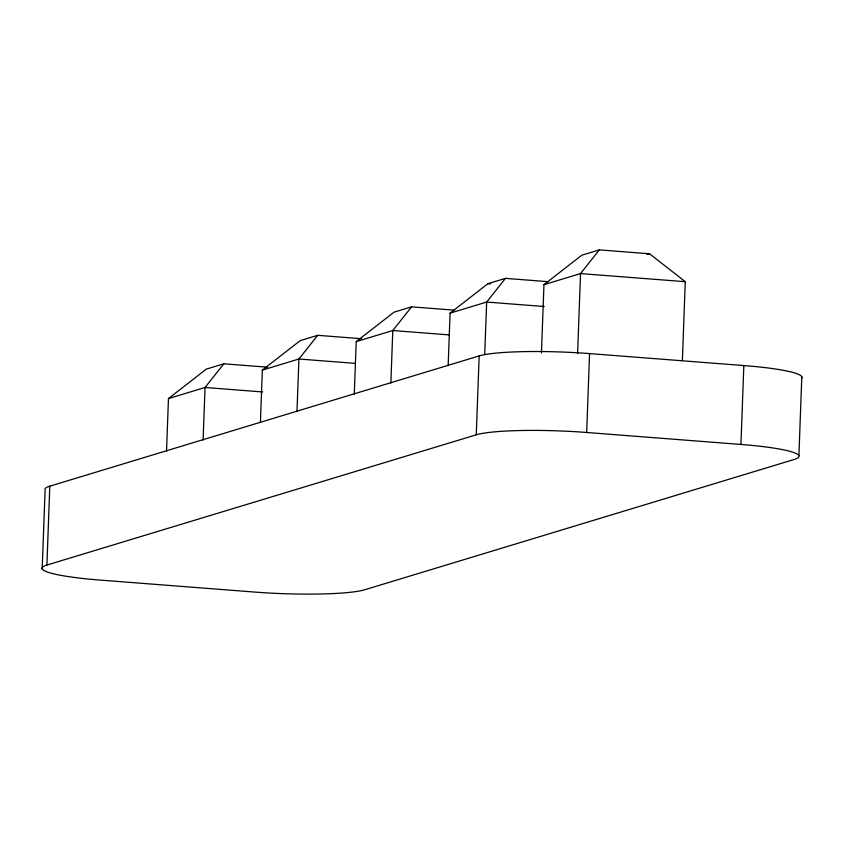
<?xml version="1.0" encoding="UTF-8"?>
<svg xmlns="http://www.w3.org/2000/svg" width="844" height="844" viewBox="0 0 844 844"><rect width="100%" height="100%" fill="white"/><g stroke="black" fill="none" stroke-linecap="round" stroke-linejoin="round"><path stroke-width="1.27" d="M42.2 568.867L45.091 489.974A86.732 10.265 2.1 0 1 49.796 486.176L479.16 355.915A86.732 10.265 2.1 0 1 589.566 353.594L743.838 365.558A86.732 10.265 2.1 0 1 801.705 378.112M46.905 565.058L476.269 434.808A86.732 10.265 2.1 0 1 586.675 432.476L740.948 444.45A86.732 10.265 2.1 0 1 794.204 459.463L364.84 589.724A86.732 10.265 2.1 0 1 254.434 592.045L100.162 580.081A86.732 10.265 2.1 0 1 46.905 565.058L49.796 486.176M166.532 451.118L168.462 398.579L206.316 369.123L223.839 363.806L267.59 367.193M203.109 440.019L205.039 387.48L223.839 363.806M260.406 422.633L262.336 370.105L300.19 340.638L317.713 335.321L361.464 338.718M296.982 411.545L298.913 359.006L317.713 335.321M354.28 394.159L356.21 341.62L394.064 312.164L411.587 306.847L454.051 310.138M390.856 383.06L392.787 330.531L411.587 306.847M448.153 365.674L450.084 313.145L487.937 283.679L505.461 278.362L547.925 281.653M476.269 434.808L479.16 355.915M484.73 354.586L486.661 302.046L505.461 278.362M541.447 352.961L543.958 284.66L581.811 255.204L599.335 249.887L649.521 253.78L685.275 281.696L682.385 360.493M577.591 353.689L580.535 273.572L599.335 249.887M586.675 432.476L589.566 353.594M740.948 444.45L743.838 365.558M798.909 455.665L801.8 376.772M168.462 398.579L205.039 387.48L262.642 391.954M262.336 370.105L298.913 359.006L355.208 363.374M356.21 341.62L392.787 330.531L449.082 334.889M450.084 313.145L486.661 302.046L544.264 306.52M543.958 284.66L580.535 273.572L685.275 281.696M647.021 254.54L649.521 253.78M487.937 283.679L490.512 283.879"/></g></svg>
